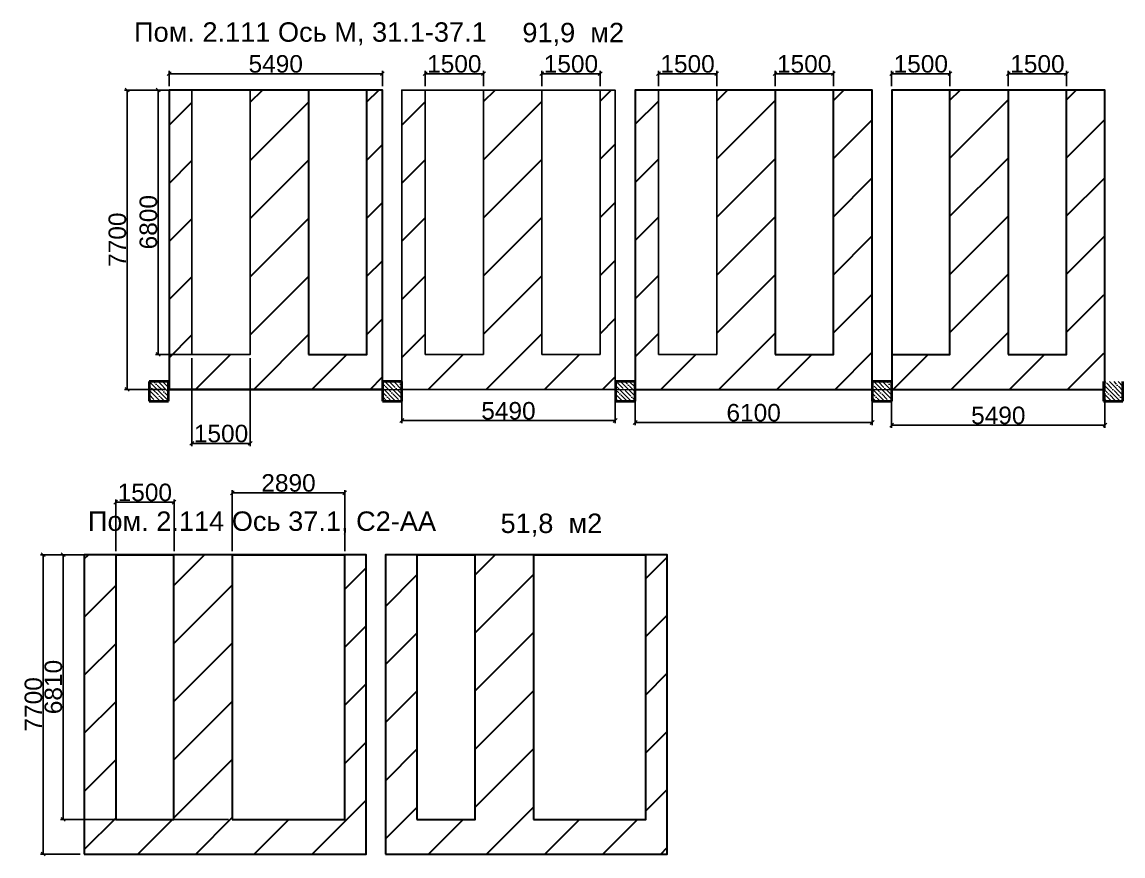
# Model space of a CAD drawing. Header units: millimetres. Extents: x -231292 to 573618, y -153144 to 564035.
# Drawn here: x 234087 to 262406, y 100951 to 122405 of the extents above; entities that cross this region are included whole.
import ezdxf

# ---------------------------------------------------------------- set-up
doc = ezdxf.new("R2010")
doc.units = ezdxf.units.MM
doc.linetypes.add('HIDDEN2', pattern=[4.7625, 3.175, -1.5875])
doc.layers.get('0').update_dxf_attribs({"color": 250})
doc.layers.get('Defpoints').update_dxf_attribs({"color": 250})
for name, color, linetype, lineweight in [('A-Wall_Материал_Газоблок_Контур', 250, 'Continuous', 0), ('АР_Колонны', 250, 'Continuous', 35), ('АР_Окна', 250, 'Continuous', 5), ('АР_Стены ЖБ', 250, 'Continuous', 35), ('АР_Стены ПЕНОблок', 250, 'Continuous', 20), ('АР_Штриховка', 250, 'Continuous', 0), ('Зашивка радиаторов тип 1 (фанера и МДФ)', 250, 'Continuous', 0), ('Зашивка радиаторов тип 5 (спорт желтый)', 250, 'Continuous', 0)]:
    doc.layers.add(name, color=color, linetype=linetype, lineweight=lineweight)
doc.styles.get("Standard").update_dxf_attribs({"font": 'arial.ttf'})
doc.styles.add('Аннотативный', font='arial.ttf')
doc.dimstyles.new('Размера А3', dxfattribs={"dimtxt": 450, "dimasz": 100, "dimexe": 70, "dimexo": 100, "dimgap": 20, "dimtad": 1, "dimdec": 0, "dimrnd": 10, "dimzin": 0, "dimdsep": 46, "dimtxsty": 'Аннотативный', "dimblk": 'ARROWHEAD_6', "dimcen": 1, "dimclrd": 7, "dimclrt": 7, "dimazin": 0, "dimtfac": 1, "dimtdec": 0, "dimtmove": 2, "dimatfit": 3, "dimfxl": 1, "dimtfillclr": 6, "dimtolj": 1, "dimtzin": 0, "dimlwd": 25, "dimlwe": 25, "dimarcsym": 0})
pattern_1 = [(315, (133506.27, 150555.18), (112.2532, 112.2532), []), (315, (133506.27, 150442.93), (112.2532, 112.2532), [198.4375, -39.6875, 0, -39.6875])]

# ---------------------------------------------------------------- blocks, each defined once
blk = doc.blocks.new('ARROWHEAD_6')
at = {"color": 0, "linetype": 'Continuous'}
for p, q in [((0, 0), (-1, 0)), ((-0.5, -0.5), (0.5, 0.5))]:
    blk.add_line(p, q, dxfattribs=at)
blk = doc.blocks.new('*D1646')
at = {"color": 0, "lineweight": 25, "transparency": 16777216}
for p, q in [((237770, 120655), (236721, 120655)), ((237770, 112955), (236721, 112955))]:
    blk.add_line(p, q, dxfattribs=at)
at = {"color": 7, "lineweight": 25, "transparency": 16777216}
blk.add_line((236791, 113055), (236791, 120555), dxfattribs=at)
at = {"layer": 'Defpoints', "color": 0, "transparency": 16777216}
for p in [(236791, 120655), (237870, 120655), (237870, 112955)]:
    blk.add_point(p, dxfattribs=at)
at = {"color": 7, "lineweight": 25, "transparency": 16777216, "xscale": 100, "yscale": 100, "zscale": 100}
for p, rotation in [((236791, 120655), 90), ((236791, 112955), 270)]:
    blk.add_blockref('ARROWHEAD_6', p, dxfattribs=dict(at, rotation=rotation))
at = {"color": 7, "transparency": 16777216, "insert": (236541, 116805), "char_height": 450, "attachment_point": 5, "rotation": 90, "style": 'Аннотативный'}
blk.add_mtext('\\A1;7700', dxfattribs=at)
blk = doc.blocks.new('*D1647')
at = {"color": 0, "lineweight": 25, "transparency": 16777216}
for p, q in [((237870, 120755), (237870, 121145)), ((243356, 120755), (243356, 121145))]:
    blk.add_line(p, q, dxfattribs=at)
at = {"color": 7, "lineweight": 25, "transparency": 16777216}
blk.add_line((237970, 121075), (243256, 121075), dxfattribs=at)
at = {"layer": 'Defpoints', "color": 0, "transparency": 16777216}
for p in [(243356, 121075), (237870, 120655), (243356, 120655)]:
    blk.add_point(p, dxfattribs=at)
at = {"color": 7, "lineweight": 25, "transparency": 16777216, "xscale": 100, "yscale": 100, "zscale": 100, "rotation": 180}
blk.add_blockref('ARROWHEAD_6', (237870, 121075), dxfattribs=at)
at = {"color": 7, "lineweight": 25, "transparency": 16777216, "xscale": 100, "yscale": 100, "zscale": 100}
blk.add_blockref('ARROWHEAD_6', (243356, 121075), dxfattribs=at)
at = {"color": 7, "transparency": 16777216, "insert": (240613, 121325), "char_height": 450, "attachment_point": 5, "style": 'Аннотативный'}
blk.add_mtext('\\A1;5490', dxfattribs=at)
blk = doc.blocks.new('*D1648')
at = {"color": 0, "lineweight": 25, "transparency": 16777216}
for p, q in [((239856, 120655), (237518, 120655)), ((239856, 113855), (237518, 113855))]:
    blk.add_line(p, q, dxfattribs=at)
at = {"color": 7, "lineweight": 25, "transparency": 16777216}
blk.add_line((237588, 120555), (237588, 113955), dxfattribs=at)
at = {"layer": 'Defpoints', "color": 0, "transparency": 16777216}
for p in [(239956, 120655), (237588, 113855), (239956, 113855)]:
    blk.add_point(p, dxfattribs=at)
at = {"color": 7, "lineweight": 25, "transparency": 16777216, "xscale": 100, "yscale": 100, "zscale": 100}
for p, rotation in [((237588, 120655), 90), ((237588, 113855), 270)]:
    blk.add_blockref('ARROWHEAD_6', p, dxfattribs=dict(at, rotation=rotation))
at = {"color": 7, "transparency": 16777216, "insert": (237339, 117255), "char_height": 450, "attachment_point": 5, "rotation": 90, "style": 'Аннотативный'}
blk.add_mtext('\\A1;6800', dxfattribs=at)
blk = doc.blocks.new('*D1649')
at = {"color": 0, "lineweight": 25, "transparency": 16777216}
for p, q in [((238456, 113755), (238456, 111496)), ((239956, 113755), (239956, 111496))]:
    blk.add_line(p, q, dxfattribs=at)
at = {"color": 7, "lineweight": 25, "transparency": 16777216}
blk.add_line((238556, 111566), (239856, 111566), dxfattribs=at)
at = {"layer": 'Defpoints', "color": 0, "transparency": 16777216}
for p in [(238456, 113855), (239956, 113855), (239956, 111566)]:
    blk.add_point(p, dxfattribs=at)
at = {"color": 7, "lineweight": 25, "transparency": 16777216, "xscale": 100, "yscale": 100, "zscale": 100, "rotation": 180}
blk.add_blockref('ARROWHEAD_6', (238456, 111566), dxfattribs=at)
at = {"color": 7, "lineweight": 25, "transparency": 16777216, "xscale": 100, "yscale": 100, "zscale": 100}
blk.add_blockref('ARROWHEAD_6', (239956, 111566), dxfattribs=at)
at = {"color": 7, "transparency": 16777216, "insert": (239206, 111816), "char_height": 450, "attachment_point": 5, "style": 'Аннотативный'}
blk.add_mtext('\\A1;1500', dxfattribs=at)
blk = doc.blocks.new('*D1650')
at = {"color": 0, "lineweight": 25, "transparency": 16777216}
for p, q in [((243856, 112855), (243856, 112081)), ((249343, 112855), (249343, 112081))]:
    blk.add_line(p, q, dxfattribs=at)
at = {"color": 7, "lineweight": 25, "transparency": 16777216}
blk.add_line((243956, 112151), (249243, 112151), dxfattribs=at)
at = {"layer": 'Defpoints', "color": 0, "transparency": 16777216}
for p in [(243856, 112955), (249343, 112955), (249343, 112151)]:
    blk.add_point(p, dxfattribs=at)
at = {"color": 7, "lineweight": 25, "transparency": 16777216, "xscale": 100, "yscale": 100, "zscale": 100, "rotation": 180}
blk.add_blockref('ARROWHEAD_6', (243856, 112151), dxfattribs=at)
at = {"color": 7, "lineweight": 25, "transparency": 16777216, "xscale": 100, "yscale": 100, "zscale": 100}
blk.add_blockref('ARROWHEAD_6', (249343, 112151), dxfattribs=at)
at = {"color": 7, "transparency": 16777216, "insert": (246599, 112401), "char_height": 450, "attachment_point": 5, "style": 'Аннотативный'}
blk.add_mtext('\\A1;5490', dxfattribs=at)
blk = doc.blocks.new('*D1651')
at = {"color": 0, "lineweight": 25, "transparency": 16777216}
for p, q in [((249856, 112805), (249856, 112031)), ((255956, 112805), (255956, 112031))]:
    blk.add_line(p, q, dxfattribs=at)
at = {"color": 7, "lineweight": 25, "transparency": 16777216}
blk.add_line((249956, 112101), (255856, 112101), dxfattribs=at)
at = {"layer": 'Defpoints', "color": 0, "transparency": 16777216}
for p in [(249856, 112905), (255956, 112905), (255956, 112101)]:
    blk.add_point(p, dxfattribs=at)
at = {"color": 7, "lineweight": 25, "transparency": 16777216, "xscale": 100, "yscale": 100, "zscale": 100, "rotation": 180}
blk.add_blockref('ARROWHEAD_6', (249856, 112101), dxfattribs=at)
at = {"color": 7, "lineweight": 25, "transparency": 16777216, "xscale": 100, "yscale": 100, "zscale": 100}
blk.add_blockref('ARROWHEAD_6', (255956, 112101), dxfattribs=at)
at = {"color": 7, "transparency": 16777216, "insert": (252906, 112351), "char_height": 450, "attachment_point": 5, "style": 'Аннотативный'}
blk.add_mtext('\\A1;6100', dxfattribs=at)
blk = doc.blocks.new('*D1652')
at = {"color": 0, "lineweight": 25, "transparency": 16777216}
for p, q in [((256456, 112855), (256456, 111962)), ((261943, 112855), (261943, 111962))]:
    blk.add_line(p, q, dxfattribs=at)
at = {"color": 7, "lineweight": 25, "transparency": 16777216}
blk.add_line((256556, 112032), (261843, 112032), dxfattribs=at)
at = {"layer": 'Defpoints', "color": 0, "transparency": 16777216}
for p in [(256456, 112955), (261943, 112955), (261943, 112032)]:
    blk.add_point(p, dxfattribs=at)
at = {"color": 7, "lineweight": 25, "transparency": 16777216, "xscale": 100, "yscale": 100, "zscale": 100, "rotation": 180}
blk.add_blockref('ARROWHEAD_6', (256456, 112032), dxfattribs=at)
at = {"color": 7, "lineweight": 25, "transparency": 16777216, "xscale": 100, "yscale": 100, "zscale": 100}
blk.add_blockref('ARROWHEAD_6', (261943, 112032), dxfattribs=at)
at = {"color": 7, "transparency": 16777216, "insert": (259199, 112282), "char_height": 450, "attachment_point": 5, "style": 'Аннотативный'}
blk.add_mtext('\\A1;5490', dxfattribs=at)
blk = doc.blocks.new('*D1653')
at = {"color": 0, "lineweight": 25, "transparency": 16777216}
for p, q in [((244456, 120755), (244456, 121145)), ((245956, 120755), (245956, 121145))]:
    blk.add_line(p, q, dxfattribs=at)
at = {"color": 7, "lineweight": 25, "transparency": 16777216}
blk.add_line((244556, 121075), (245856, 121075), dxfattribs=at)
at = {"layer": 'Defpoints', "color": 0, "transparency": 16777216}
for p in [(245956, 121075), (244456, 120655), (245956, 120655)]:
    blk.add_point(p, dxfattribs=at)
at = {"color": 7, "lineweight": 25, "transparency": 16777216, "xscale": 100, "yscale": 100, "zscale": 100, "rotation": 180}
blk.add_blockref('ARROWHEAD_6', (244456, 121075), dxfattribs=at)
at = {"color": 7, "lineweight": 25, "transparency": 16777216, "xscale": 100, "yscale": 100, "zscale": 100}
blk.add_blockref('ARROWHEAD_6', (245956, 121075), dxfattribs=at)
at = {"color": 7, "transparency": 16777216, "insert": (245206, 121325), "char_height": 450, "attachment_point": 5, "style": 'Аннотативный'}
blk.add_mtext('\\A1;1500', dxfattribs=at)
blk = doc.blocks.new('*D1654')
at = {"color": 0, "lineweight": 25, "transparency": 16777216}
for p, q in [((247456, 120755), (247456, 121145)), ((248956, 120755), (248956, 121145))]:
    blk.add_line(p, q, dxfattribs=at)
at = {"color": 7, "lineweight": 25, "transparency": 16777216}
blk.add_line((247556, 121075), (248856, 121075), dxfattribs=at)
at = {"layer": 'Defpoints', "color": 0, "transparency": 16777216}
for p in [(248956, 121075), (247456, 120655), (248956, 120655)]:
    blk.add_point(p, dxfattribs=at)
at = {"color": 7, "lineweight": 25, "transparency": 16777216, "xscale": 100, "yscale": 100, "zscale": 100, "rotation": 180}
blk.add_blockref('ARROWHEAD_6', (247456, 121075), dxfattribs=at)
at = {"color": 7, "lineweight": 25, "transparency": 16777216, "xscale": 100, "yscale": 100, "zscale": 100}
blk.add_blockref('ARROWHEAD_6', (248956, 121075), dxfattribs=at)
at = {"color": 7, "transparency": 16777216, "insert": (248206, 121325), "char_height": 450, "attachment_point": 5, "style": 'Аннотативный'}
blk.add_mtext('\\A1;1500', dxfattribs=at)
blk = doc.blocks.new('*D1655')
at = {"color": 0, "lineweight": 25, "transparency": 16777216}
for p, q in [((250456, 120755), (250456, 121145)), ((251956, 120755), (251956, 121145))]:
    blk.add_line(p, q, dxfattribs=at)
at = {"color": 7, "lineweight": 25, "transparency": 16777216}
blk.add_line((250556, 121075), (251856, 121075), dxfattribs=at)
at = {"layer": 'Defpoints', "color": 0, "transparency": 16777216}
for p in [(251956, 121075), (250456, 120655), (251956, 120655)]:
    blk.add_point(p, dxfattribs=at)
at = {"color": 7, "lineweight": 25, "transparency": 16777216, "xscale": 100, "yscale": 100, "zscale": 100, "rotation": 180}
blk.add_blockref('ARROWHEAD_6', (250456, 121075), dxfattribs=at)
at = {"color": 7, "lineweight": 25, "transparency": 16777216, "xscale": 100, "yscale": 100, "zscale": 100}
blk.add_blockref('ARROWHEAD_6', (251956, 121075), dxfattribs=at)
at = {"color": 7, "transparency": 16777216, "insert": (251206, 121325), "char_height": 450, "attachment_point": 5, "style": 'Аннотативный'}
blk.add_mtext('\\A1;1500', dxfattribs=at)
blk = doc.blocks.new('*D1656')
at = {"color": 0, "lineweight": 25, "transparency": 16777216}
for p, q in [((253456, 120755), (253456, 121145)), ((254956, 120755), (254956, 121145))]:
    blk.add_line(p, q, dxfattribs=at)
at = {"color": 7, "lineweight": 25, "transparency": 16777216}
blk.add_line((253556, 121075), (254856, 121075), dxfattribs=at)
at = {"layer": 'Defpoints', "color": 0, "transparency": 16777216}
for p in [(254956, 121075), (253456, 120655), (254956, 120655)]:
    blk.add_point(p, dxfattribs=at)
at = {"color": 7, "lineweight": 25, "transparency": 16777216, "xscale": 100, "yscale": 100, "zscale": 100, "rotation": 180}
blk.add_blockref('ARROWHEAD_6', (253456, 121075), dxfattribs=at)
at = {"color": 7, "lineweight": 25, "transparency": 16777216, "xscale": 100, "yscale": 100, "zscale": 100}
blk.add_blockref('ARROWHEAD_6', (254956, 121075), dxfattribs=at)
at = {"color": 7, "transparency": 16777216, "insert": (254206, 121325), "char_height": 450, "attachment_point": 5, "style": 'Аннотативный'}
blk.add_mtext('\\A1;1500', dxfattribs=at)
blk = doc.blocks.new('*D1657')
at = {"color": 0, "lineweight": 25, "transparency": 16777216}
for p, q in [((256456, 120755), (256456, 121145)), ((257956, 120755), (257956, 121145))]:
    blk.add_line(p, q, dxfattribs=at)
at = {"color": 7, "lineweight": 25, "transparency": 16777216}
blk.add_line((256556, 121075), (257856, 121075), dxfattribs=at)
at = {"layer": 'Defpoints', "color": 0, "transparency": 16777216}
for p in [(257956, 121075), (256456, 120655), (257956, 120655)]:
    blk.add_point(p, dxfattribs=at)
at = {"color": 7, "lineweight": 25, "transparency": 16777216, "xscale": 100, "yscale": 100, "zscale": 100, "rotation": 180}
blk.add_blockref('ARROWHEAD_6', (256456, 121075), dxfattribs=at)
at = {"color": 7, "lineweight": 25, "transparency": 16777216, "xscale": 100, "yscale": 100, "zscale": 100}
blk.add_blockref('ARROWHEAD_6', (257956, 121075), dxfattribs=at)
at = {"color": 7, "transparency": 16777216, "insert": (257206, 121325), "char_height": 450, "attachment_point": 5, "style": 'Аннотативный'}
blk.add_mtext('\\A1;1500', dxfattribs=at)
blk = doc.blocks.new('*D1658')
at = {"color": 0, "lineweight": 25, "transparency": 16777216}
for p, q in [((259456, 120755), (259456, 121145)), ((260956, 120755), (260956, 121145))]:
    blk.add_line(p, q, dxfattribs=at)
at = {"color": 7, "lineweight": 25, "transparency": 16777216}
blk.add_line((259556, 121075), (260856, 121075), dxfattribs=at)
at = {"layer": 'Defpoints', "color": 0, "transparency": 16777216}
for p in [(260956, 121075), (259456, 120655), (260956, 120655)]:
    blk.add_point(p, dxfattribs=at)
at = {"color": 7, "lineweight": 25, "transparency": 16777216, "xscale": 100, "yscale": 100, "zscale": 100, "rotation": 180}
blk.add_blockref('ARROWHEAD_6', (259456, 121075), dxfattribs=at)
at = {"color": 7, "lineweight": 25, "transparency": 16777216, "xscale": 100, "yscale": 100, "zscale": 100}
blk.add_blockref('ARROWHEAD_6', (260956, 121075), dxfattribs=at)
at = {"color": 7, "transparency": 16777216, "insert": (260206, 121324), "char_height": 450, "attachment_point": 5, "style": 'Аннотативный'}
blk.add_mtext('\\A1;1500', dxfattribs=at)
blk = doc.blocks.new('*D1659')
at = {"color": 0, "lineweight": 25, "transparency": 16777216}
for p, q in [((235586, 108701), (234562, 108701)), ((235586, 101001), (234562, 101001))]:
    blk.add_line(p, q, dxfattribs=at)
at = {"color": 7, "lineweight": 25, "transparency": 16777216}
blk.add_line((234632, 101101), (234632, 108601), dxfattribs=at)
at = {"layer": 'Defpoints', "color": 0, "transparency": 16777216}
for p in [(234632, 108701), (235686, 108701), (235686, 101001)]:
    blk.add_point(p, dxfattribs=at)
at = {"color": 7, "lineweight": 25, "transparency": 16777216, "xscale": 100, "yscale": 100, "zscale": 100}
for p, rotation in [((234632, 108701), 90), ((234632, 101001), 270)]:
    blk.add_blockref('ARROWHEAD_6', p, dxfattribs=dict(at, rotation=rotation))
at = {"color": 7, "transparency": 16777216, "insert": (234382, 104851), "char_height": 450, "attachment_point": 5, "rotation": 90, "style": 'Аннотативный'}
blk.add_mtext('\\A1;7700', dxfattribs=at)
blk = doc.blocks.new('*D1660')
at = {"color": 0, "lineweight": 25, "transparency": 16777216}
for p, q in [((236496, 108793), (236496, 110121)), ((237996, 108793), (237996, 110121))]:
    blk.add_line(p, q, dxfattribs=at)
at = {"color": 7, "lineweight": 25, "transparency": 16777216}
blk.add_line((236596, 110051), (237896, 110051), dxfattribs=at)
at = {"layer": 'Defpoints', "color": 0, "transparency": 16777216}
for p in [(237996, 110051), (236496, 108693), (237996, 108693)]:
    blk.add_point(p, dxfattribs=at)
at = {"color": 7, "lineweight": 25, "transparency": 16777216, "xscale": 100, "yscale": 100, "zscale": 100, "rotation": 180}
blk.add_blockref('ARROWHEAD_6', (236496, 110051), dxfattribs=at)
at = {"color": 7, "lineweight": 25, "transparency": 16777216, "xscale": 100, "yscale": 100, "zscale": 100}
blk.add_blockref('ARROWHEAD_6', (237996, 110051), dxfattribs=at)
at = {"color": 7, "transparency": 16777216, "insert": (237246, 110301), "char_height": 450, "attachment_point": 5, "style": 'Аннотативный'}
blk.add_mtext('\\A1;1500', dxfattribs=at)
blk = doc.blocks.new('*D1661')
at = {"color": 0, "lineweight": 25, "transparency": 16777216}
for p, q in [((239496, 108793), (239496, 110365)), ((242386, 108793), (242386, 110365))]:
    blk.add_line(p, q, dxfattribs=at)
at = {"color": 7, "lineweight": 25, "transparency": 16777216}
blk.add_line((239596, 110295), (242286, 110295), dxfattribs=at)
at = {"layer": 'Defpoints', "color": 0, "transparency": 16777216}
for p in [(242386, 110295), (239496, 108693), (242386, 108693)]:
    blk.add_point(p, dxfattribs=at)
at = {"color": 7, "lineweight": 25, "transparency": 16777216, "xscale": 100, "yscale": 100, "zscale": 100, "rotation": 180}
blk.add_blockref('ARROWHEAD_6', (239496, 110295), dxfattribs=at)
at = {"color": 7, "lineweight": 25, "transparency": 16777216, "xscale": 100, "yscale": 100, "zscale": 100}
blk.add_blockref('ARROWHEAD_6', (242386, 110295), dxfattribs=at)
at = {"color": 7, "transparency": 16777216, "insert": (240941, 110545), "char_height": 450, "attachment_point": 5, "style": 'Аннотативный'}
blk.add_mtext('\\A1;2890', dxfattribs=at)
blk = doc.blocks.new('*D1662')
at = {"color": 0, "lineweight": 25, "transparency": 16777216}
for p, q in [((239211, 108701), (235074, 108701)), ((239396, 101893), (235074, 101893))]:
    blk.add_line(p, q, dxfattribs=at)
at = {"color": 7, "lineweight": 25, "transparency": 16777216}
blk.add_line((235144, 101993), (235144, 108601), dxfattribs=at)
at = {"layer": 'Defpoints', "color": 0, "transparency": 16777216}
for p in [(235144, 108701), (239311, 108701), (239496, 101893)]:
    blk.add_point(p, dxfattribs=at)
at = {"color": 7, "lineweight": 25, "transparency": 16777216, "xscale": 100, "yscale": 100, "zscale": 100}
for p, rotation in [((235144, 108701), 90), ((235144, 101893), 270)]:
    blk.add_blockref('ARROWHEAD_6', p, dxfattribs=dict(at, rotation=rotation))
at = {"color": 7, "transparency": 16777216, "insert": (234894, 105297), "char_height": 450, "attachment_point": 5, "rotation": 90, "style": 'Аннотативный'}
blk.add_mtext('\\A1;6810', dxfattribs=at)

msp = doc.modelspace()

# ---------------------------------------------------------------- hatches: boundary and pattern name
at = {"lineweight": 30, "true_color": 0x93278f}
h = msp.add_hatch(dxfattribs=at)
h.set_pattern_fill('ANSI31', color=217, scale=333)
h.paths.add_polyline_path([(241456.27, 120655.185), (239956.27, 120655.185), (239956.27, 113855.185), (238456.27, 113855.185), (238456.27, 120655.185), (237870.006, 120655.185), (237870.006, 112955.185), (243356.27, 112955.185), (243356.27, 120655.185), (242956.27, 120655.185), (242956.27, 113855.185), (241456.27, 113855.185)])
h.paths.add_polyline_path([(244456.27, 120655.235), (243856.268, 120655.235), (243856.268, 113155.185), (243856.27, 113155.185), (243856.27, 112955.235), (249342.532, 112955.235), (249342.532, 120655.235), (248956.27, 120655.235), (248956.27, 113855.185), (247456.27, 113855.185), (247456.27, 120655.235), (245956.27, 120655.235), (245956.27, 113855.235), (244456.27, 113855.235)])
h.paths.add_polyline_path([(253456.27, 120655.185), (251956.27, 120655.185), (251956.27, 113855.235), (250456.27, 113855.235), (250456.27, 120655.185), (249856.273, 120655.185), (249856.273, 112955.185), (255956.27, 112955.185), (255956.27, 120655.185), (254956.27, 120655.185), (254956.27, 113855.235), (253456.27, 113855.235)])
h.paths.add_polyline_path([(259456.27, 120655.094), (257956.27, 120655.094), (257956.27, 113855.094), (256456.27, 113855.094), (256456.27, 112955.185), (257956.27, 112955.185), (261906.27, 112955.185), (261906.27, 112955.185), (261906.27, 113155.185), (261942.535, 120655.094), (260956.27, 120655.094), (260956.27, 113855.235), (259456.27, 113855.235)])
h = msp.add_hatch(dxfattribs=at)
h.set_pattern_fill('ANSI31', color=217, scale=333)
h.paths.add_polyline_path([(242935.96, 108700.526), (242385.96, 108700.526), (242385.96, 101893.355), (239495.819, 101893.355), (239495.819, 108700.526), (237995.819, 108700.526), (237995.819, 101893.355), (236495.819, 101893.355), (236495.819, 108700.526), (235686.161, 108700.526), (235686.161, 101000.526), (242935.96, 101000.526)])
h.paths.add_polyline_path([(247245.618, 108700.467), (245745.618, 108700.467), (245745.618, 101893.297), (244245.618, 101893.297), (244245.618, 108700.467), (243435.96, 108700.467), (243435.96, 101000.467), (250685.758, 101000.467), (250685.758, 108700.467), (250135.758, 108700.467), (250135.758, 101893.297), (247245.618, 101893.297)])
at = {"layer": 'АР_Штриховка', "linetype": 'Continuous', "lineweight": 5}
h = msp.add_hatch(dxfattribs=at)
h.set_pattern_fill('ANSI35', color=256, scale=25, angle=-90, style=0)
h.set_pattern_definition(pattern_1)
h.paths.add_polyline_path([(237356.27, 113155.185), (237356.27, 112655.185), (237856.27, 112655.185), (237856.27, 113155.185)], flags=0)
h = msp.add_hatch(dxfattribs=at)
h.set_pattern_fill('ANSI35', color=256, scale=25, angle=-90, style=0)
h.set_pattern_definition(pattern_1)
h.paths.add_polyline_path([(243356.27, 113155.185), (243356.27, 112655.185), (243856.27, 112655.185), (243856.27, 113155.185)], flags=0)
h = msp.add_hatch(dxfattribs=at)
h.set_pattern_fill('ANSI35', color=256, scale=25, angle=-90, style=0)
h.set_pattern_definition(pattern_1)
h.paths.add_polyline_path([(249356.27, 113155.185), (249356.27, 112655.185), (249856.27, 112655.185), (249856.27, 113155.185)], flags=0)
h = msp.add_hatch(dxfattribs=at)
h.set_pattern_fill('ANSI35', color=256, scale=25, angle=-90, style=0)
h.set_pattern_definition(pattern_1)
h.paths.add_polyline_path([(255956.27, 113155.185), (255956.27, 112655.185), (256456.27, 112655.185), (256456.27, 113155.185)], flags=0)
h = msp.add_hatch(dxfattribs=at)
h.set_pattern_fill('ANSI35', color=256, scale=25, angle=-90, style=0)
h.set_pattern_definition(pattern_1)
h.paths.add_polyline_path([(261906.27, 113155.185), (261906.27, 112655.185), (262406.27, 112655.185), (262406.27, 113155.185)], flags=0)

# ---------------------------------------------------------------- linework, layer by layer
at = {"lineweight": 30}
for points in [[(237870.006, 112955.185), (243356.27, 112955.185), (243356.27, 120655.185), (237870.006, 120655.185)], [(241456.27, 113855.185), (242956.27, 113855.185), (242956.27, 120655.185), (241456.27, 120655.185)], [(249856.273, 112955.185), (255956.27, 112955.185), (255956.27, 120655.185), (249856.273, 120655.185)], [(253456.27, 113855.235), (254956.27, 113855.235), (254956.27, 120655.235), (253456.27, 120655.235)], [(256456.27, 112955.094), (261942.535, 112955.094), (261942.535, 120655.094), (256456.27, 120655.094)], [(256456.27, 113855.094), (257956.27, 113855.094), (257956.27, 120655.094), (256456.27, 120655.094)], [(259456.27, 113855.235), (260956.27, 113855.235), (260956.27, 120655.235), (259456.27, 120655.235)], [(235686.161, 101000.526), (242935.96, 101000.526), (242935.96, 108700.526), (235686.161, 108700.526)], [(236495.819, 101893.355), (237995.819, 101893.355), (237995.819, 108693.355), (236495.819, 108693.355)], [(239495.819, 101893.355), (242385.96, 101893.355), (242385.96, 108693.355), (239495.819, 108693.355)], [(243435.96, 101000.467), (250685.758, 101000.467), (250685.758, 108700.467), (243435.96, 108700.467)], [(244245.618, 101893.297), (245745.618, 101893.297), (245745.618, 108693.297), (244245.618, 108693.297)], [(247245.618, 101893.297), (250135.758, 101893.297), (250135.758, 108693.297), (247245.618, 108693.297)]]:
    msp.add_lwpolyline(points, close=True, dxfattribs=at)
for points in [[(238456.27, 113855.185), (239956.27, 113855.185), (239956.27, 120655.185), (238456.27, 120655.185)], [(243856.268, 112955.235), (249342.532, 112955.235), (249342.532, 120655.235), (243856.268, 120655.235)], [(244456.27, 113855.235), (245956.27, 113855.235), (245956.27, 120655.235), (244456.27, 120655.235)], [(247456.27, 113855.185), (248956.27, 113855.185), (248956.27, 120655.185), (247456.27, 120655.185)], [(250456.27, 113855.235), (251956.27, 113855.235), (251956.27, 120655.235), (250456.27, 120655.235)]]:
    msp.add_lwpolyline(points, close=True)
at = {"layer": 'A-Wall_Материал_Газоблок_Контур', "linetype": 'Continuous', "lineweight": 0}
for p, q in [((250456.27, 112955.185), (251956.27, 112955.185)), ((253456.27, 112955.185), (254956.27, 112955.185)), ((256456.27, 112955.185), (257956.27, 112955.185)), ((259456.27, 112955.185), (260956.27, 112955.185))]:
    msp.add_line(p, q, dxfattribs=at)
at = {"layer": 'АР_Колонны', "linetype": 'HIDDEN2', "lineweight": 25}
for p, q in [((237356.27, 112655.185), (237356.27, 113155.185)), ((237356.27, 113155.185), (237856.27, 113155.185)), ((237856.27, 113155.185), (237856.27, 112655.185)), ((243356.27, 112655.185), (243356.27, 113155.185)), ((243356.27, 113155.185), (243856.27, 113155.185)), ((243856.27, 113155.185), (243856.27, 112655.185)), ((249356.27, 112655.185), (249356.27, 113155.185)), ((249356.27, 113155.185), (249856.27, 113155.185)), ((249856.27, 113155.185), (249856.27, 112655.185)), ((255956.27, 112655.185), (255956.27, 113155.185)), ((255956.27, 113155.185), (256456.27, 113155.185)), ((256456.27, 113155.185), (256456.27, 112655.185)), ((261906.27, 112655.185), (261906.27, 113155.185)), ((262406.27, 113155.185), (262406.27, 112655.185)), ((237856.27, 112655.185), (237356.27, 112655.185)), ((243856.27, 112655.185), (243356.27, 112655.185)), ((249856.27, 112655.185), (249356.27, 112655.185)), ((256456.27, 112655.185), (255956.27, 112655.185)), ((262406.27, 112655.185), (261906.27, 112655.185))]:
    msp.add_line(p, q, dxfattribs=at)
at = {"layer": 'АР_Колонны', "linetype": 'Continuous', "lineweight": 35}
for p, q in [((237356.27, 113155.185), (237356.27, 112655.185)), ((237356.27, 113155.185), (237856.27, 113155.185)), ((237856.27, 113155.185), (237856.27, 112655.185)), ((243356.27, 113155.185), (243356.27, 112655.185)), ((243356.27, 113155.185), (243856.27, 113155.185)), ((243856.27, 113155.185), (243856.27, 112655.185)), ((249356.27, 113155.185), (249356.27, 112655.185)), ((249356.27, 113155.185), (249856.27, 113155.185)), ((249856.27, 113155.185), (249856.27, 112655.185)), ((255956.27, 113155.185), (255956.27, 112655.185)), ((255956.27, 113155.185), (256456.27, 113155.185)), ((256456.27, 113155.185), (256456.27, 112655.185)), ((261906.27, 113155.185), (261906.27, 112655.185)), ((262406.27, 113155.185), (262406.27, 112655.185)), ((237356.27, 112655.185), (237856.27, 112655.185)), ((243356.27, 112655.185), (243856.27, 112655.185)), ((249356.27, 112655.185), (249856.27, 112655.185)), ((255956.27, 112655.185), (256456.27, 112655.185)), ((261906.27, 112655.185), (262406.27, 112655.185))]:
    msp.add_line(p, q, dxfattribs=at)
at = {"layer": 'АР_Окна', "linetype": 'Continuous', "lineweight": 5}
for p, q in [((251956.27, 112955.185), (250456.27, 112955.185)), ((254956.27, 112955.185), (253456.27, 112955.185)), ((257956.27, 112955.185), (256456.27, 112955.185)), ((260956.27, 112955.185), (259456.27, 112955.185))]:
    msp.add_line(p, q, dxfattribs=at)
at = {"layer": 'АР_Стены ЖБ', "linetype": 'Continuous', "lineweight": 40}
for p, q in [((237356.27, 113155.185), (237356.27, 112655.185)), ((237856.27, 113155.185), (237356.27, 113155.185)), ((237856.27, 112655.185), (237856.27, 113155.185)), ((243356.27, 113155.185), (243356.27, 112655.185)), ((243856.27, 113155.185), (243356.27, 113155.185)), ((243856.27, 112655.185), (243856.27, 113155.185)), ((249356.27, 113155.185), (249356.27, 112655.185)), ((249856.27, 113155.185), (249356.27, 113155.185)), ((249856.27, 112655.185), (249856.27, 113155.185)), ((255956.27, 113155.185), (255956.27, 112655.185)), ((256456.27, 113155.185), (255956.27, 113155.185)), ((256456.27, 112655.185), (256456.27, 113155.185)), ((261906.27, 113155.185), (261906.27, 112655.185)), ((262406.27, 112655.185), (262406.27, 113155.185)), ((237356.27, 112655.185), (237856.27, 112655.185)), ((243356.27, 112655.185), (243856.27, 112655.185)), ((249356.27, 112655.185), (249856.27, 112655.185)), ((255956.27, 112655.185), (256456.27, 112655.185)), ((261906.27, 112655.185), (262406.27, 112655.185))]:
    msp.add_line(p, q, dxfattribs=at)
at = {"layer": 'АР_Стены ПЕНОблок', "linetype": 'Continuous', "lineweight": 20}
for p, q in [((256456.27, 112955.185), (256456.27, 113155.185)), ((261906.27, 112955.185), (261906.27, 113155.185)), ((242956.27, 112955.185), (244456.27, 112955.185)), ((248956.27, 112955.185), (250456.27, 112955.185)), ((254956.27, 112955.185), (256456.27, 112955.185)), ((257956.27, 112955.185), (259456.27, 112955.185)), ((260956.27, 112955.185), (261906.27, 112955.185)), ((237706.27, 112655.185), (237506.27, 112655.185)), ((262406.27, 112655.185), (262206.27, 112655.185))]:
    msp.add_line(p, q, dxfattribs=at)
at = {"layer": 'Зашивка радиаторов тип 1 (фанера и МДФ)', "linetype": 'Continuous', "lineweight": 0}
msp.add_line((237356.27, 112955.185), (237356.27, 112655.185), dxfattribs=at)
at = {"layer": 'Зашивка радиаторов тип 5 (спорт желтый)', "linetype": 'Continuous', "lineweight": 0}
for p, q in [((237856.273, 112955.185), (237856.27, 112655.185)), ((243356.273, 112955.139), (243356.27, 112655.139)), ((249356.268, 112955.185), (243856.268, 112955.139)), ((243856.268, 112955.139), (243856.27, 112655.139)), ((249356.268, 112955.185), (249356.27, 112655.185)), ((249856.273, 112955.185), (249856.27, 112655.185)), ((255956.273, 112955.185), (249856.273, 112955.185)), ((255956.273, 112955.185), (255956.27, 112655.139)), ((261906.27, 112955.185), (256456.268, 112955.139)), ((256456.268, 112955.139), (256456.27, 112655.139)), ((261906.27, 112955.185), (261906.272, 112655.185)), ((261906.225, 112655.185), (262206.225, 112655.186))]:
    msp.add_line(p, q, dxfattribs=at)
at = {"layer": 'Зашивка радиаторов тип 5 (спорт желтый)', "linetype": 'Continuous', "lineweight": 30}
msp.add_line((243356.273, 112955.139), (237856.273, 112955.185), dxfattribs=at)

# ---------------------------------------------------------------- texts
at = {"char_height": 500, "attachment_point": 1}
for s, insert in [('Пом. 2.111 Ось М, 31.1-37.1', (236969.024, 122397.256)), ('91,9  м2', (246956.913, 122383.723)), ('Пом. 2.114 Ось 37.1, С2-АА', (235781.769, 109814.177)), ('51,8  м2', (246395.667, 109759.694))]:
    msp.add_mtext(s, dxfattribs=dict(at, insert=insert))

# ---------------------------------------------------------------- dimensions: what is measured, and where the dimension line sits
for base, p1, p2, picture, middle in [((243356.27, 121074.873), (237870.006, 120655.185), (243356.27, 120655.185), '*D1647', (240613.138, 121324.63)), ((245956.27, 121074.873), (244456.27, 120655.235), (245956.27, 120655.235), '*D1653', (245206.27, 121324.63)), ((248956.27, 121074.823), (247456.27, 120655.185), (248956.27, 120655.185), '*D1654', (248206.27, 121324.581)), ((251956.27, 121074.873), (250456.27, 120655.235), (251956.27, 120655.235), '*D1655', (251206.27, 121324.63)), ((254956.27, 121074.873), (253456.27, 120655.235), (254956.27, 120655.235), '*D1656', (254206.27, 121324.63)), ((257956.27, 121074.873), (256456.27, 120655.235), (257956.27, 120655.235), '*D1657', (257206.27, 121324.63)), ((260956.27, 121074.732), (259456.27, 120655.094), (260956.27, 120655.094), '*D1658', (260206.27, 121324.49)), ((239956.27, 111566.071), (238456.27, 113855.185), (239956.27, 113855.185), '*D1649', (239206.27, 111815.829)), ((249342.532, 112151.149), (243856.268, 112955.235), (249342.532, 112955.235), '*D1650', (246599.4, 112400.906)), ((255956.272, 112101.088), (249856.27, 112905.185), (255956.272, 112905.139), '*D1651', (252906.271, 112350.846)), ((261942.535, 112031.881), (256456.27, 112955.185), (261942.535, 112955.185), '*D1652', (259199.403, 112281.639)), ((242385.96, 110294.829), (239495.819, 108693.355), (242385.96, 108693.355), '*D1661', (240940.89, 110544.586)), ((237995.819, 110051.492), (236495.819, 108693.355), (237995.819, 108693.355), '*D1660', (237245.819, 110301.25))]:
    dim = msp.add_linear_dim(base=base, p1=p1, p2=p2, dimstyle='Размера А3')
    dim.commit()
    dim.dimension.update_dxf_attribs({"geometry": picture, "text_midpoint": middle})
for base, p1, p2, picture, middle in [((236791.012, 120655.185), (237870.006, 112955.185), (237870.006, 120655.185), '*D1646', (236541.254, 116805.185)), ((237588.311, 113855.185), (239956.27, 120655.185), (239956.27, 113855.185), '*D1648', (237338.553, 117255.185)), ((234631.654, 108700.526), (235686.161, 101000.526), (235686.161, 108700.526), '*D1659', (234381.896, 104850.526)), ((235144.166, 108700.526), (239495.819, 101893.355), (239311.061, 108700.526), '*D1662', (234894.408, 105296.94))]:
    dim = msp.add_linear_dim(base=base, p1=p1, p2=p2, angle=90, dimstyle='Размера А3')
    dim.commit()
    dim.dimension.update_dxf_attribs({"geometry": picture, "text_midpoint": middle})

doc.saveas('drawing.dxf')
